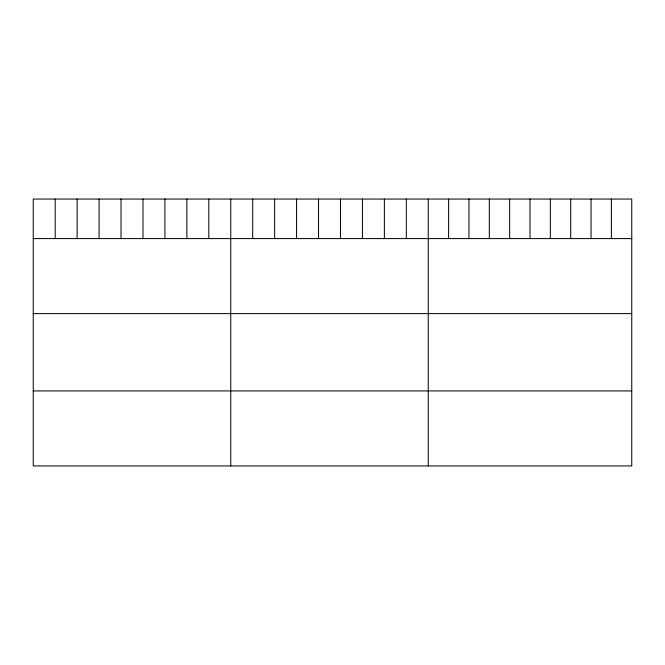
<?xml version="1.0" encoding="UTF-8"?>
<svg xmlns="http://www.w3.org/2000/svg" width="665" height="665" viewBox="0 0 665 665"><rect width="100%" height="100%" fill="white"/><g stroke="black" fill="none" stroke-linecap="round" stroke-linejoin="round"><path stroke-width="1" d="M631.75 238.594L631.75 465.949L33.25 465.949L33.25 199.051L631.75 199.051L631.75 238.594L33.25 238.594M33.25 313.614L631.75 313.614M33.25 390.92L631.75 390.92M611.401 199.051L611.401 238.594M591.052 199.051L591.052 238.594M570.703 199.051L570.703 238.594M550.354 199.051L550.354 238.594M530.005 199.051L530.005 238.594M509.656 199.051L509.656 238.594M489.307 199.051L489.307 238.594M468.958 199.051L468.958 238.594M448.609 199.051L448.609 238.594M428.26 199.051L428.26 465.949M406.315 199.051L406.315 238.594M384.37 199.051L384.37 238.594M362.425 199.051L362.425 238.594M340.48 199.051L340.48 238.594M318.535 199.051L318.535 238.594M296.59 199.051L296.59 238.594M274.645 199.051L274.645 238.594M252.7 199.051L252.7 238.594M230.755 199.051L230.755 465.949M208.81 199.051L208.81 238.594M186.865 199.051L186.865 238.594M164.92 199.051L164.92 238.594M142.975 199.051L142.975 238.594M121.03 199.051L121.03 238.594M99.085 199.051L99.085 238.594M77.14 199.051L77.14 238.594M55.195 199.051L55.195 238.594"/></g></svg>
